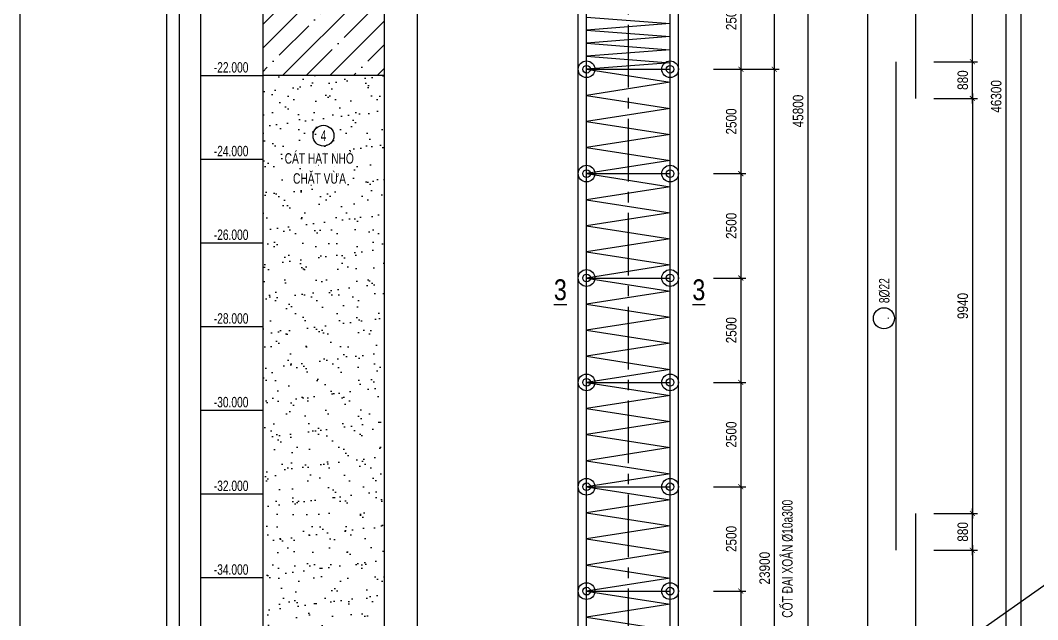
# Model space of a CAD drawing. Extents: x 171424 to 249266, y 74893 to 149166.
# Drawn here: x 216448 to 222537, y 107013 to 110602 of the extents above; entities that cross this region are included whole.
import ezdxf
from ezdxf.enums import TextEntityAlignment as Align

# ---------------------------------------------------------------- set-up
doc = ezdxf.new("R2010")
doc.units = 0
doc.header["$LTSCALE"] = 500
doc.header["$MEASUREMENT"] = 0
doc.header["$PDMODE"] = 3
doc.linetypes.add('CENTER2', pattern=[1.125, 0.75, -0.125, 0.125, -0.125])
doc.layers.get('0').update_dxf_attribs({"linetype": 'CONTINUOUS'})
doc.layers.get('DEFPOINTS').update_dxf_attribs({"linetype": 'CONTINUOUS'})
for name, color, linetype in [('01.CDC.AXIS', 160, 'CENTER2'), ('02.CDC.DIM', 1, 'CONTINUOUS'), ('03.CDC.BORDER', 3, 'CONTINUOUS'), ('05.CDC.STEEL', 4, 'CONTINUOUS'), ('06.CDC.TEXT', 2, 'CONTINUOUS'), ('10.CDC.HATCH', 9, 'CONTINUOUS'), ('11.CDC.NOTE', 8, 'CONTINUOUS'), ('CDC-KHUNGTEN', 7, 'CONTINUOUS'), ('CDC.10.HATCH', 9, 'CONTINUOUS')]:
    doc.layers.add(name, color=color, linetype=linetype)
doc.layers.add('KCS_Plotter', color=11, linetype='CONTINUOUS', plot=False)
doc.styles.add('ARIAL', font='arial.ttf', dxfattribs={"width": 0.8})
doc.dimstyles.new('DIM100-25', dxfattribs={"dimtxt": 63, "dimasz": 30, "dimexe": 30, "dimexo": 0, "dimgap": 25, "dimtad": 1, "dimdec": 0, "dimlfac": 4, "dimzin": 0, "dimdsep": 46, "dimtxsty": 'ARIAL', "dimblk": 'ARCHTICK', "dimblk1": 'ARCHTICK', "dimblk2": 'D', "dimcen": 0, "dimdle": 30, "dimclrd": 1, "dimclre": 1, "dimclrt": 2, "dimadec": 0, "dimazin": 0, "dimtfac": 1, "dimtdec": 0, "dimtix": 1, "dimtofl": 0, "dimtmove": 2, "dimatfit": 3, "dimldrblk": 'ARCHTICK', "dimfxl": 1, "dimtolj": 1, "dimtzin": 0, "dimarcsym": 0})

# ---------------------------------------------------------------- blocks, each defined once
blk = doc.blocks.new('_ArchTick')
at = {"color": 0, "linetype": 'ByBlock', "const_width": 0.15}
blk.add_lwpolyline([(-0.5, -0.5), (0.5, 0.5)], dxfattribs=at)
blk = doc.blocks.new('*D620')
at = {"layer": '02.CDC.DIM', "color": 1, "lineweight": -2, "transparency": 16777216}
for p, q in [((221160.7, 115814.2), (221160.7, 104304.2)), ((220593.6, 115784.2), (221190.7, 115784.2)), ((220593.6, 104334.2), (221190.7, 104334.2))]:
    blk.add_line(p, q, dxfattribs=at)
at = {"layer": 'DEFPOINTS', "color": 0, "transparency": 16777216}
for p in [(220593.6, 115784.2), (220593.6, 104334.2), (221160.7, 104334.2)]:
    blk.add_point(p, dxfattribs=at)
at = {"layer": '02.CDC.DIM', "color": 1, "lineweight": -2, "transparency": 16777216, "xscale": 30, "yscale": 30, "zscale": 30}
for p, rotation in [((221160.7, 115784.2), 90), ((221160.7, 104334.2), 270)]:
    blk.add_blockref('_ArchTick', p, dxfattribs=dict(at, rotation=rotation))
at = {"layer": '02.CDC.DIM', "color": 2, "transparency": 16777216, "insert": (221103.6, 110059.2), "char_height": 63, "attachment_point": 5, "rotation": 90, "style": 'ARIAL'}
blk.add_mtext('\\A1;45800', dxfattribs=at)
blk = doc.blocks.new('D')
at = {"layer": '02.CDC.DIM'}
for p, q in [((-50, -50), (50, 50)), ((-86.75, 0), (86.75, 0))]:
    blk.add_line(p, q, dxfattribs=at)
blk = doc.blocks.new('*D621')
at = {"layer": '02.CDC.DIM', "color": 1, "lineweight": -2, "transparency": 16777216}
for p, q in [((220960.7, 112839.2), (220960.7, 110279.2)), ((220596.1, 112809.2), (220990.7, 112809.2)), ((220596.1, 110309.2), (220990.7, 110309.2))]:
    blk.add_line(p, q, dxfattribs=at)
at = {"layer": 'DEFPOINTS', "color": 0, "transparency": 16777216}
for p in [(220596.1, 112809.2), (220596.1, 110309.2), (220960.7, 110309.2)]:
    blk.add_point(p, dxfattribs=at)
at = {"layer": '02.CDC.DIM', "color": 1, "lineweight": -2, "transparency": 16777216, "xscale": 30, "yscale": 30, "zscale": 30}
for p, rotation in [((220960.7, 112809.2), 90), ((220960.7, 110309.2), 270)]:
    blk.add_blockref('_ArchTick', p, dxfattribs=dict(at, rotation=rotation))
at = {"layer": '02.CDC.DIM', "color": 2, "transparency": 16777216, "insert": (220903.6, 111559.2), "char_height": 63, "attachment_point": 5, "rotation": 90, "style": 'ARIAL'}
blk.add_mtext('\\A1;10000', dxfattribs=at)
blk = doc.blocks.new('*D626')
at = {"layer": '02.CDC.DIM', "color": 1, "lineweight": -2, "transparency": 16777216}
for p, q in [((220760.7, 110964.2), (220760.7, 110279.2)), ((220596.1, 110934.2), (220790.7, 110934.2)), ((220596.1, 110309.2), (220790.7, 110309.2))]:
    blk.add_line(p, q, dxfattribs=at)
at = {"layer": 'DEFPOINTS', "color": 0, "transparency": 16777216}
for p in [(220596.1, 110934.2), (220596.1, 110309.2), (220760.7, 110309.2)]:
    blk.add_point(p, dxfattribs=at)
at = {"layer": '02.CDC.DIM', "color": 1, "lineweight": -2, "transparency": 16777216, "xscale": 30, "yscale": 30, "zscale": 30}
for p, rotation in [((220760.7, 110934.2), 90), ((220760.7, 110309.2), 270)]:
    blk.add_blockref('_ArchTick', p, dxfattribs=dict(at, rotation=rotation))
at = {"layer": '02.CDC.DIM', "color": 2, "transparency": 16777216, "insert": (220703.6, 110621.7), "char_height": 63, "attachment_point": 5, "rotation": 90, "style": 'ARIAL'}
blk.add_mtext('\\A1;2500', dxfattribs=at)
blk = doc.blocks.new('*D627')
at = {"layer": '02.CDC.DIM', "color": 1, "lineweight": -2, "transparency": 16777216}
for p, q in [((220760.7, 110339.2), (220760.7, 109654.2)), ((220596.1, 110309.2), (220790.7, 110309.2)), ((220596.1, 109684.2), (220790.7, 109684.2))]:
    blk.add_line(p, q, dxfattribs=at)
at = {"layer": 'DEFPOINTS', "color": 0, "transparency": 16777216}
for p in [(220596.1, 110309.2), (220596.1, 109684.2), (220760.7, 109684.2)]:
    blk.add_point(p, dxfattribs=at)
at = {"layer": '02.CDC.DIM', "color": 1, "lineweight": -2, "transparency": 16777216, "xscale": 30, "yscale": 30, "zscale": 30}
for p, rotation in [((220760.7, 110309.2), 90), ((220760.7, 109684.2), 270)]:
    blk.add_blockref('_ArchTick', p, dxfattribs=dict(at, rotation=rotation))
at = {"layer": '02.CDC.DIM', "color": 2, "transparency": 16777216, "insert": (220703.6, 109996.7), "char_height": 63, "attachment_point": 5, "rotation": 90, "style": 'ARIAL'}
blk.add_mtext('\\A1;2500', dxfattribs=at)
blk = doc.blocks.new('*D628')
at = {"layer": '02.CDC.DIM', "color": 1, "lineweight": -2, "transparency": 16777216}
for p, q in [((220596.1, 109684.2), (220790.7, 109684.2)), ((220760.7, 109714.2), (220760.7, 109029.2)), ((220596.1, 109059.2), (220790.7, 109059.2))]:
    blk.add_line(p, q, dxfattribs=at)
at = {"layer": 'DEFPOINTS', "color": 0, "transparency": 16777216}
for p in [(220596.1, 109684.2), (220596.1, 109059.2), (220760.7, 109059.2)]:
    blk.add_point(p, dxfattribs=at)
at = {"layer": '02.CDC.DIM', "color": 1, "lineweight": -2, "transparency": 16777216, "xscale": 30, "yscale": 30, "zscale": 30}
for p, rotation in [((220760.7, 109684.2), 90), ((220760.7, 109059.2), 270)]:
    blk.add_blockref('_ArchTick', p, dxfattribs=dict(at, rotation=rotation))
at = {"layer": '02.CDC.DIM', "color": 2, "transparency": 16777216, "insert": (220703.6, 109371.7), "char_height": 63, "attachment_point": 5, "rotation": 90, "style": 'ARIAL'}
blk.add_mtext('\\A1;2500', dxfattribs=at)
blk = doc.blocks.new('*D629')
at = {"layer": '02.CDC.DIM', "color": 1, "lineweight": -2, "transparency": 16777216}
for p, q in [((220596.1, 109059.2), (220790.7, 109059.2)), ((220760.7, 109089.2), (220760.7, 108404.2)), ((220596.1, 108434.2), (220790.7, 108434.2))]:
    blk.add_line(p, q, dxfattribs=at)
at = {"layer": 'DEFPOINTS', "color": 0, "transparency": 16777216}
for p in [(220596.1, 109059.2), (220596.1, 108434.2), (220760.7, 108434.2)]:
    blk.add_point(p, dxfattribs=at)
at = {"layer": '02.CDC.DIM', "color": 1, "lineweight": -2, "transparency": 16777216, "xscale": 30, "yscale": 30, "zscale": 30}
for p, rotation in [((220760.7, 109059.2), 90), ((220760.7, 108434.2), 270)]:
    blk.add_blockref('_ArchTick', p, dxfattribs=dict(at, rotation=rotation))
at = {"layer": '02.CDC.DIM', "color": 2, "transparency": 16777216, "insert": (220703.6, 108746.7), "char_height": 63, "attachment_point": 5, "rotation": 90, "style": 'ARIAL'}
blk.add_mtext('\\A1;2500', dxfattribs=at)
blk = doc.blocks.new('*D630')
at = {"layer": '02.CDC.DIM', "color": 1, "lineweight": -2, "transparency": 16777216}
for p, q in [((220760.7, 108464.2), (220760.7, 107779.2)), ((220596.1, 108434.2), (220790.7, 108434.2)), ((220596.1, 107809.2), (220790.7, 107809.2))]:
    blk.add_line(p, q, dxfattribs=at)
at = {"layer": 'DEFPOINTS', "color": 0, "transparency": 16777216}
for p in [(220596.1, 108434.2), (220596.1, 107809.2), (220760.7, 107809.2)]:
    blk.add_point(p, dxfattribs=at)
at = {"layer": '02.CDC.DIM', "color": 1, "lineweight": -2, "transparency": 16777216, "xscale": 30, "yscale": 30, "zscale": 30}
for p, rotation in [((220760.7, 108434.2), 90), ((220760.7, 107809.2), 270)]:
    blk.add_blockref('_ArchTick', p, dxfattribs=dict(at, rotation=rotation))
at = {"layer": '02.CDC.DIM', "color": 2, "transparency": 16777216, "insert": (220703.6, 108121.7), "char_height": 63, "attachment_point": 5, "rotation": 90, "style": 'ARIAL'}
blk.add_mtext('\\A1;2500', dxfattribs=at)
blk = doc.blocks.new('*D631')
at = {"layer": '02.CDC.DIM', "color": 1, "lineweight": -2, "transparency": 16777216}
for p, q in [((220760.7, 107839.2), (220760.7, 107154.2)), ((220596.1, 107809.2), (220790.7, 107809.2)), ((220596.1, 107184.2), (220790.7, 107184.2))]:
    blk.add_line(p, q, dxfattribs=at)
at = {"layer": 'DEFPOINTS', "color": 0, "transparency": 16777216}
for p in [(220596.1, 107809.2), (220596.1, 107184.2), (220760.7, 107184.2)]:
    blk.add_point(p, dxfattribs=at)
at = {"layer": '02.CDC.DIM', "color": 1, "lineweight": -2, "transparency": 16777216, "xscale": 30, "yscale": 30, "zscale": 30}
for p, rotation in [((220760.7, 107809.2), 90), ((220760.7, 107184.2), 270)]:
    blk.add_blockref('_ArchTick', p, dxfattribs=dict(at, rotation=rotation))
at = {"layer": '02.CDC.DIM', "color": 2, "transparency": 16777216, "insert": (220703.6, 107496.7), "char_height": 63, "attachment_point": 5, "rotation": 90, "style": 'ARIAL'}
blk.add_mtext('\\A1;2500', dxfattribs=at)
blk = doc.blocks.new('*D632')
at = {"layer": '02.CDC.DIM', "color": 1, "lineweight": -2, "transparency": 16777216}
for p, q in [((220596.1, 107184.2), (220790.7, 107184.2)), ((220760.7, 107214.2), (220760.7, 106529.2)), ((220596.1, 106559.2), (220790.7, 106559.2))]:
    blk.add_line(p, q, dxfattribs=at)
at = {"layer": 'DEFPOINTS', "color": 0, "transparency": 16777216}
for p in [(220596.1, 107184.2), (220596.1, 106559.2), (220760.7, 106559.2)]:
    blk.add_point(p, dxfattribs=at)
at = {"layer": '02.CDC.DIM', "color": 1, "lineweight": -2, "transparency": 16777216, "xscale": 30, "yscale": 30, "zscale": 30}
for p, rotation in [((220760.7, 107184.2), 90), ((220760.7, 106559.2), 270)]:
    blk.add_blockref('_ArchTick', p, dxfattribs=dict(at, rotation=rotation))
at = {"layer": '02.CDC.DIM', "color": 2, "transparency": 16777216, "insert": (220703.6, 106871.7), "char_height": 63, "attachment_point": 5, "rotation": 90, "style": 'ARIAL'}
blk.add_mtext('\\A1;2500', dxfattribs=at)
blk = doc.blocks.new('*D637')
at = {"layer": '02.CDC.DIM', "color": 1, "lineweight": -2, "transparency": 16777216}
for p, q in [((220960.7, 110339.2), (220960.7, 104304.2)), ((220596.1, 110309.2), (220990.7, 110309.2)), ((220593.6, 104334.2), (220990.7, 104334.2))]:
    blk.add_line(p, q, dxfattribs=at)
at = {"layer": 'DEFPOINTS', "color": 0, "transparency": 16777216}
for p in [(220596.1, 110309.2), (220593.6, 104334.2), (220960.7, 104334.2)]:
    blk.add_point(p, dxfattribs=at)
at = {"layer": '02.CDC.DIM', "color": 1, "lineweight": -2, "transparency": 16777216, "xscale": 30, "yscale": 30, "zscale": 30}
for p, rotation in [((220960.7, 110309.2), 90), ((220960.7, 104334.2), 270)]:
    blk.add_blockref('_ArchTick', p, dxfattribs=dict(at, rotation=rotation))
at = {"layer": '02.CDC.DIM', "color": 2, "transparency": 16777216, "insert": (220903.6, 107321.7), "char_height": 63, "attachment_point": 5, "rotation": 90, "style": 'ARIAL'}
blk.add_mtext('\\A1;23900', dxfattribs=at)
blk = doc.blocks.new('*D640')
at = {"layer": '02.CDC.DIM', "color": 1, "lineweight": -2, "transparency": 16777216}
for p, q in [((221916.7, 115934.2), (222376.4, 115934.2)), ((222346.4, 115964.2), (222346.4, 104329.2)), ((221916.7, 104359.2), (222376.4, 104359.2))]:
    blk.add_line(p, q, dxfattribs=at)
at = {"layer": 'DEFPOINTS', "color": 0, "transparency": 16777216}
for p in [(221916.7, 115934.2), (221916.7, 104359.2), (222346.4, 104359.2)]:
    blk.add_point(p, dxfattribs=at)
at = {"layer": '02.CDC.DIM', "color": 1, "lineweight": -2, "transparency": 16777216, "xscale": 30, "yscale": 30, "zscale": 30}
for p, rotation in [((222346.4, 115934.2), 90), ((222346.4, 104359.2), 270)]:
    blk.add_blockref('_ArchTick', p, dxfattribs=dict(at, rotation=rotation))
at = {"layer": '02.CDC.DIM', "color": 2, "transparency": 16777216, "insert": (222289.2, 110146.7), "char_height": 63, "attachment_point": 5, "rotation": 90, "style": 'ARIAL'}
blk.add_mtext('\\A1;46300', dxfattribs=at)
blk = doc.blocks.new('*D641')
at = {"layer": '02.CDC.DIM', "color": 1, "lineweight": -2, "transparency": 16777216}
for p, q in [((222146.4, 110164.2), (222146.4, 107619.2)), ((221916.7, 110134.2), (222176.4, 110134.2)), ((221916.7, 107649.2), (222176.4, 107649.2))]:
    blk.add_line(p, q, dxfattribs=at)
at = {"layer": 'DEFPOINTS', "color": 0, "transparency": 16777216}
for p in [(221916.7, 110134.2), (221916.7, 107649.2), (222146.4, 107649.2)]:
    blk.add_point(p, dxfattribs=at)
at = {"layer": '02.CDC.DIM', "color": 1, "lineweight": -2, "transparency": 16777216, "xscale": 30, "yscale": 30, "zscale": 30}
for p, rotation in [((222146.4, 110134.2), 90), ((222146.4, 107649.2), 270)]:
    blk.add_blockref('_ArchTick', p, dxfattribs=dict(at, rotation=rotation))
at = {"layer": '02.CDC.DIM', "color": 2, "transparency": 16777216, "insert": (222089.2, 108891.7), "char_height": 63, "attachment_point": 5, "rotation": 90, "style": 'ARIAL'}
blk.add_mtext('\\A1;9940', dxfattribs=at)
blk = doc.blocks.new('*D642')
at = {"layer": '02.CDC.DIM', "color": 1, "lineweight": -2, "transparency": 16777216}
for p, q in [((221916.7, 110354.2), (222176.4, 110354.2)), ((222146.4, 110104.2), (222146.4, 110384.2)), ((221916.7, 110134.2), (222176.4, 110134.2))]:
    blk.add_line(p, q, dxfattribs=at)
at = {"layer": 'DEFPOINTS', "color": 0, "transparency": 16777216}
for p in [(221916.7, 110354.2), (222146.4, 110354.2), (221916.7, 110134.2)]:
    blk.add_point(p, dxfattribs=at)
at = {"layer": '02.CDC.DIM', "color": 1, "lineweight": -2, "transparency": 16777216, "xscale": 30, "yscale": 30, "zscale": 30}
for p, rotation in [((222146.4, 110354.2), 90), ((222146.4, 110134.2), 270)]:
    blk.add_blockref('_ArchTick', p, dxfattribs=dict(at, rotation=rotation))
at = {"layer": '02.CDC.DIM', "color": 2, "transparency": 16777216, "insert": (222089.2, 110244.2), "char_height": 63, "attachment_point": 5, "rotation": 90, "style": 'ARIAL'}
blk.add_mtext('\\A1;880', dxfattribs=at)
blk = doc.blocks.new('*D643')
at = {"layer": '02.CDC.DIM', "color": 1, "lineweight": -2, "transparency": 16777216}
for p, q in [((222146.4, 110324.2), (222146.4, 112949.2)), ((221916.7, 112919.2), (222176.4, 112919.2)), ((221916.7, 110354.2), (222176.4, 110354.2))]:
    blk.add_line(p, q, dxfattribs=at)
at = {"layer": 'DEFPOINTS', "color": 0, "transparency": 16777216}
for p in [(221916.7, 112919.2), (222146.4, 112919.2), (221916.7, 110354.2)]:
    blk.add_point(p, dxfattribs=at)
at = {"layer": '02.CDC.DIM', "color": 1, "lineweight": -2, "transparency": 16777216, "xscale": 30, "yscale": 30, "zscale": 30}
for p, rotation in [((222146.4, 112919.2), 90), ((222146.4, 110354.2), 270)]:
    blk.add_blockref('_ArchTick', p, dxfattribs=dict(at, rotation=rotation))
at = {"layer": '02.CDC.DIM', "color": 2, "transparency": 16777216, "insert": (222089.2, 111636.7), "char_height": 63, "attachment_point": 5, "rotation": 90, "style": 'ARIAL'}
blk.add_mtext('\\A1;10260', dxfattribs=at)
blk = doc.blocks.new('*D648')
at = {"layer": '02.CDC.DIM', "color": 1, "lineweight": -2, "transparency": 16777216}
for p, q in [((221916.7, 107429.2), (222176.4, 107429.2)), ((222146.4, 107459.2), (222146.4, 104914.2)), ((221916.7, 104944.2), (222176.4, 104944.2))]:
    blk.add_line(p, q, dxfattribs=at)
at = {"layer": 'DEFPOINTS', "color": 0, "transparency": 16777216}
for p in [(221916.7, 107429.2), (221916.7, 104944.2), (222146.4, 104944.2)]:
    blk.add_point(p, dxfattribs=at)
at = {"layer": '02.CDC.DIM', "color": 1, "lineweight": -2, "transparency": 16777216, "xscale": 30, "yscale": 30, "zscale": 30}
for p, rotation in [((222146.4, 107429.2), 90), ((222146.4, 104944.2), 270)]:
    blk.add_blockref('_ArchTick', p, dxfattribs=dict(at, rotation=rotation))
at = {"layer": '02.CDC.DIM', "color": 2, "transparency": 16777216, "insert": (222089.2, 106186.7), "char_height": 63, "attachment_point": 5, "rotation": 90, "style": 'ARIAL'}
blk.add_mtext('\\A1;9940', dxfattribs=at)
blk = doc.blocks.new('*D649')
at = {"layer": '02.CDC.DIM', "color": 1, "lineweight": -2, "transparency": 16777216}
for p, q in [((222146.4, 107399.2), (222146.4, 107679.2)), ((221916.7, 107649.2), (222176.4, 107649.2)), ((221916.7, 107429.2), (222176.4, 107429.2))]:
    blk.add_line(p, q, dxfattribs=at)
at = {"layer": 'DEFPOINTS', "color": 0, "transparency": 16777216}
for p in [(221916.7, 107649.2), (222146.4, 107649.2), (221916.7, 107429.2)]:
    blk.add_point(p, dxfattribs=at)
at = {"layer": '02.CDC.DIM', "color": 1, "lineweight": -2, "transparency": 16777216, "xscale": 30, "yscale": 30, "zscale": 30}
for p, rotation in [((222146.4, 107649.2), 90), ((222146.4, 107429.2), 270)]:
    blk.add_blockref('_ArchTick', p, dxfattribs=dict(at, rotation=rotation))
at = {"layer": '02.CDC.DIM', "color": 2, "transparency": 16777216, "insert": (222089.2, 107539.2), "char_height": 63, "attachment_point": 5, "rotation": 90, "style": 'ARIAL'}
blk.add_mtext('\\A1;880', dxfattribs=at)
blk = doc.blocks.new('KHUNG A1')
at = {"layer": 'CDC-KHUNGTEN'}
blk.add_lwpolyline([(10366.22, 712.17), (10366.22, 1278.17), (9655.22, 1278.17), (9655.22, 712.17)], close=True, dxfattribs=at)
at = {"layer": 'CDC.10.HATCH', "color": 8}
blk.add_lwpolyline([(9652.22, 709.17), (10447.22, 709.17), (10447.22, 1281.17), (9652.22, 1281.17)], close=True, dxfattribs=at)
at = {"layer": 'DEFPOINTS', "color": 1}
blk.add_lwpolyline([(9617.22, 698.17), (9617.22, 1292.17), (10458.22, 1292.17), (10458.22, 698.17), (9617.22, 698.17)], close=True, dxfattribs=at)

msp = doc.modelspace()

# ---------------------------------------------------------------- hatches: boundary and pattern name
at = {"layer": '10.CDC.HATCH'}
h = msp.add_hatch(dxfattribs=at)
h.set_pattern_fill('ANSI35', color=256, scale=800, style=0)
h.set_pattern_definition([(45, (135230.4, -22296.01), (-141.42136, 141.42136), []), (45, (135371.82, -22296.01), (-141.42136, 141.42136), [250, -50, 0, -50])])
h.paths.add_polyline_path([(217899.49, 110271.74), (218625.95, 110271.74), (218625.95, 114378.5), (217899.49, 114378.5)])
h.paths.add_polyline_path([(218229.76, 113969.92), (218295.69, 113969.92), (218295.69, 114065.72), (218229.76, 114065.72)], flags=24)
h.paths.add_polyline_path([(217950.53, 113771.93), (218560.71, 113771.93), (218560.71, 113890.94), (217950.53, 113890.94)], flags=24)
h = msp.add_hatch(dxfattribs=at)
h.set_pattern_fill('AR-SAND', color=256, scale=80, style=0)
h.set_pattern_definition([(37.5, (135230.4, -22296.01), (-5.03947, 154.1459), [0, -121.6, 0, -136, 0, -130]), (7.5, (135230.4, -22296.01), (141.58214, 225.77169), [0, -65.6, 0, -109.6, 0, -42]), (327.5, (135132, -22296.01), (249.13135, 0.45272), [0, -40, 0, -144, 0, -188]), (317.5, (135132, -22296), (240.49013, 70.21405), [0, -20, 0, -94.4, 0, -108])])
h.paths.add_polyline_path([(217899.49, 105761.52), (218625.95, 105761.52), (218625.95, 110271.74), (217899.49, 110271.74)])
h.paths.add_polyline_path([(218230.1, 109864.61), (218295.34, 109864.61), (218295.34, 109958.36), (218230.1, 109958.36)], flags=24)
h.paths.add_polyline_path([(218057.33, 109587.24), (218420.57, 109587.24), (218420.57, 109725.43), (218057.33, 109725.43)], flags=24)
h.paths.add_polyline_path([(218007.33, 109707.24), (218467.65, 109707.24), (218467.65, 109845.43), (218007.33, 109845.43)], flags=24)

# ---------------------------------------------------------------- linework, layer by layer
at = {"layer": '01.CDC.AXIS'}
msp.add_line((220087.32, 116199.9), (220087.32, 104319.24), dxfattribs=at)
at = {"layer": '03.CDC.BORDER'}
for p, q in [((217899.49, 117355.41), (217899.49, 103255.83)), ((221518.69, 116895.41), (221518.69, 103255.83)), ((222437.2, 116895.41), (222437.2, 103255.83)), ((219787.32, 110309.24), (219787.32, 110934.24)), ((220387.32, 110309.24), (220387.32, 110934.24)), ((217528.44, 110271.74), (217899.49, 110271.74)), ((218625.95, 110271.74), (217899.49, 110271.74)), ((219787.32, 109684.24), (219787.32, 110309.24)), ((220387.32, 109684.24), (220387.32, 110309.24)), ((217528.44, 109770.61), (217899.49, 109770.61)), ((219787.32, 109059.24), (219787.32, 109684.24)), ((220387.32, 109059.24), (220387.32, 109684.24)), ((217528.44, 109269.47), (217899.49, 109269.47)), ((219787.32, 108434.24), (219787.32, 109059.24)), ((220387.32, 108434.24), (220387.32, 109059.24)), ((217528.44, 108768.33), (217899.49, 108768.33)), ((219787.32, 107809.24), (219787.32, 108434.24)), ((220387.32, 107809.24), (220387.32, 108434.24)), ((217528.44, 108267.2), (217899.49, 108267.2)), ((219787.32, 107184.24), (219787.32, 107809.24)), ((220387.32, 107184.24), (220387.32, 107809.24)), ((217528.44, 107766.06), (217899.49, 107766.06)), ((217528.44, 107264.93), (217899.49, 107264.93)), ((219787.32, 106559.24), (219787.32, 107184.24)), ((220387.32, 106559.24), (220387.32, 107184.24))]:
    msp.add_line(p, q, dxfattribs=at)
for points in [[(217528.44, 117355.41), (218625.95, 117355.41), (218625.95, 103255.83), (217528.44, 103255.83)], [(218825.95, 117355.41), (222437.2, 117355.41), (222437.2, 103255.83), (218825.95, 103255.83)]]:
    msp.add_lwpolyline(points, close=True, dxfattribs=at)
for centre, radius in [((219837.32, 110309.24), 50), ((219837.32, 110309.24), 23.06), ((220337.32, 110309.24), 50), ((220337.32, 110309.24), 23.06), ((219837.32, 109684.24), 50), ((220337.32, 109684.24), 50), ((219837.32, 109684.24), 23.06), ((220337.32, 109684.24), 23.06), ((219837.32, 109059.24), 50), ((219837.32, 109059.24), 23.06), ((220337.32, 109059.24), 50), ((220337.32, 109059.24), 23.06), ((219837.32, 108434.24), 50), ((219837.32, 108434.24), 23.06), ((220337.32, 108434.24), 50), ((220337.32, 108434.24), 23.06), ((219837.32, 107809.24), 50), ((219837.32, 107809.24), 23.06), ((220337.32, 107809.24), 50), ((220337.32, 107809.24), 23.06), ((219837.32, 107184.24), 50), ((220337.32, 107184.24), 50), ((219837.32, 107184.24), 23.06), ((220337.32, 107184.24), 23.06)]:
    msp.add_circle(centre, radius, dxfattribs=at)
at = {"layer": '05.CDC.STEEL'}
for p, q in [((221808.59, 110134.24), (221808.59, 113059.24)), ((219837.32, 110309.24), (219837.32, 110934.24)), ((220337.32, 110309.24), (220337.32, 110934.24)), ((220337.32, 110582.68), (219837.32, 110543.62)), ((220337.32, 110504.56), (219837.32, 110465.49)), ((220337.32, 110426.43), (219837.32, 110387.37)), ((220337.32, 110348.31), (219837.32, 110309.24)), ((221690.93, 107429.24), (221690.93, 110354.24)), ((219837.32, 110309.24), (220337.32, 110309.24)), ((219837.32, 109684.24), (219837.32, 110309.24)), ((219837.32, 110309.24), (220337.32, 110309.24)), ((220337.32, 109684.24), (220337.32, 110309.24)), ((220337.32, 110231.12), (219837.32, 110152.99)), ((220337.32, 110074.87), (219837.32, 109996.74)), ((220337.32, 109918.62), (219837.32, 109840.49)), ((220337.32, 109762.37), (219837.32, 109684.24)), ((219837.32, 109684.24), (220337.32, 109684.24)), ((219837.32, 109059.24), (219837.32, 109684.24)), ((219837.32, 109684.24), (220337.32, 109684.24)), ((220337.32, 109059.24), (220337.32, 109684.24)), ((220337.32, 109606.12), (219837.32, 109527.99)), ((220337.32, 109449.87), (219837.32, 109371.74)), ((220337.32, 109293.62), (219837.32, 109215.49)), ((220337.32, 109137.37), (219837.32, 109059.24)), ((219837.32, 109059.24), (220337.32, 109059.24)), ((219837.32, 108434.24), (219837.32, 109059.24)), ((219837.32, 109059.24), (220337.32, 109059.24)), ((220337.32, 108434.24), (220337.32, 109059.24)), ((220337.32, 108981.12), (219837.32, 108902.99)), ((220337.32, 108824.87), (219837.32, 108746.74)), ((220337.32, 108668.62), (219837.32, 108590.49)), ((220337.32, 108512.37), (219837.32, 108434.24)), ((219837.32, 108434.24), (220337.32, 108434.24)), ((219837.32, 107809.24), (219837.32, 108434.24)), ((219837.32, 108434.24), (220337.32, 108434.24)), ((220337.32, 107809.24), (220337.32, 108434.24)), ((220337.32, 108356.12), (219837.32, 108277.99)), ((220337.32, 108199.87), (219837.32, 108121.74)), ((220337.32, 108043.62), (219837.32, 107965.49)), ((220337.32, 107887.37), (219837.32, 107809.24)), ((219837.32, 107809.24), (220337.32, 107809.24)), ((219837.32, 107184.24), (219837.32, 107809.24)), ((219837.32, 107809.24), (220337.32, 107809.24)), ((220337.32, 107184.24), (220337.32, 107809.24)), ((220337.32, 107731.12), (219837.32, 107652.99)), ((221808.59, 104724.24), (221808.59, 107649.24)), ((220337.32, 107574.87), (219837.32, 107496.74)), ((220337.32, 107418.62), (219837.32, 107340.49)), ((220337.32, 107262.37), (219837.32, 107184.24)), ((219837.32, 107184.24), (220337.32, 107184.24)), ((219837.32, 106559.24), (219837.32, 107184.24)), ((219837.32, 107184.24), (220337.32, 107184.24)), ((220337.32, 106559.24), (220337.32, 107184.24)), ((220337.32, 107106.12), (219837.32, 107027.99))]:
    msp.add_line(p, q, dxfattribs=at)
at = {"layer": '10.CDC.HATCH'}
for p, q in [((219837.32, 110621.74), (220337.32, 110582.68)), ((219837.32, 110543.62), (220337.32, 110504.56)), ((219837.32, 110465.49), (220337.32, 110426.43)), ((219837.32, 110387.37), (220337.32, 110348.31)), ((219837.32, 110309.24), (220337.32, 110231.12)), ((219837.32, 110152.99), (220337.32, 110074.87)), ((219837.32, 109996.74), (220337.32, 109918.62)), ((219837.32, 109840.49), (220337.32, 109762.37)), ((219837.32, 109684.24), (220337.32, 109606.12)), ((219837.32, 109527.99), (220337.32, 109449.87)), ((219837.32, 109371.74), (220337.32, 109293.62)), ((219837.32, 109215.49), (220337.32, 109137.37)), ((219837.32, 109059.24), (220337.32, 108981.12)), ((219837.32, 108902.99), (220337.32, 108824.87)), ((219837.32, 108746.74), (220337.32, 108668.62)), ((219837.32, 108590.49), (220337.32, 108512.37)), ((219837.32, 108434.24), (220337.32, 108356.12)), ((219837.32, 108277.99), (220337.32, 108199.87)), ((219837.32, 108121.74), (220337.32, 108043.62)), ((219837.32, 107965.49), (220337.32, 107887.37)), ((219837.32, 107809.24), (220337.32, 107731.12)), ((219837.32, 107652.99), (220337.32, 107574.87)), ((219837.32, 107496.74), (220337.32, 107418.62)), ((219837.32, 107340.49), (220337.32, 107262.37)), ((219837.32, 107184.24), (220337.32, 107106.12)), ((219837.32, 107027.99), (220337.32, 106949.87))]:
    msp.add_line(p, q, dxfattribs=at)
at = {"layer": '11.CDC.NOTE'}
for centre, radius in [((218262.72, 109911.49), 62.5), ((221617.09, 108818.12), 63)]:
    msp.add_circle(centre, radius, dxfattribs=at)
at = {"layer": 'KCS_Plotter'}
msp.add_line((216448.44, 102892.91), (237473.44, 117742.91), dxfattribs=at)

# ---------------------------------------------------------------- block references
at = {"xscale": 25, "yscale": 25, "zscale": 25}
msp.add_blockref('KHUNG A1', (-23982.15, 85438.58), dxfattribs=at)

# ---------------------------------------------------------------- texts
at = {"layer": '06.CDC.TEXT', "style": 'ARIAL', "width": 0.7}
for s, p in [('-22.000', (217709.96, 110320.61)), ('-24.000', (217709.96, 109819.47)), ('-26.000', (217709.96, 109318.34)), ('-28.000', (217709.96, 108817.2)), ('-30.000', (217709.96, 108316.06)), ('-32.000', (217709.96, 107814.93)), ('-34.000', (217709.96, 107313.79))]:
    msp.add_text(s, height=62.5, dxfattribs=at).set_placement(p, align=Align.MIDDLE)
msp.add_text('4', height=62.5, dxfattribs=at).set_placement((218262.72, 109911.49), align=Align.MIDDLE_CENTER)
for s, p in [('CÁT HẠT NHỎ', (218030.37, 109744.12)), ('CHẶT VỪA', (218080.37, 109624.12))]:
    msp.add_text(s, height=62.5, dxfattribs=at).set_placement(p)
at = {"layer": '06.CDC.TEXT', "style": 'ARIAL', "width": 0.8}
for p in [(219680.46, 108926.39), (220509.31, 108926.39)]:
    msp.add_text('%%U3', height=125, dxfattribs=at).set_placement(p, align=Align.CENTER)
at = {"layer": '06.CDC.TEXT', "style": 'ARIAL', "width": 0.7}
msp.add_text('8%%C22', height=62.5, rotation=90, dxfattribs=at).set_placement((221618.8, 108983.52), align=Align.MIDDLE)
msp.add_text('.', height=62.5, rotation=90, dxfattribs=at).set_placement((221617.09, 108818.12), align=Align.MIDDLE_CENTER)
msp.add_text('CỐT ĐAI XOẮN %%C10a300', height=62.5, rotation=90, dxfattribs=at).set_placement((221070.34, 107024.88))

# ---------------------------------------------------------------- dimensions: what is measured, and where the dimension line sits
at = {"layer": '02.CDC.DIM'}
for base, p1, p2, angle, picture, middle in [((222346.38, 104359.24), (221916.74, 115934.24), (221916.74, 104359.24), 270, '*D640', (222289.19, 110146.74)), ((221160.74, 104334.24), (220593.57, 115784.24), (220593.57, 104334.24), 270, '*D620', (221103.58, 110059.24)), ((222146.38, 112919.24), (221916.74, 110354.24), (221916.74, 112919.24), 270, '*D643', (222089.21, 111636.74)), ((220960.74, 110309.24), (220596.08, 112809.24), (220596.08, 110309.24), 270, '*D621', (220903.58, 111559.24)), ((220760.74, 110309.24), (220596.08, 110934.24), (220596.08, 110309.24), 90, '*D626', (220703.58, 110621.74)), ((220960.74, 104334.24), (220596.08, 110309.24), (220593.57, 104334.24), 90, '*D637', (220903.56, 107321.74)), ((220760.74, 109684.24), (220596.08, 110309.24), (220596.08, 109684.24), 90, '*D627', (220703.58, 109996.74)), ((222146.38, 110354.24), (221916.74, 110134.24), (221916.74, 110354.24), 270, '*D642', (222089.21, 110244.24)), ((222146.38, 107649.24), (221916.74, 110134.24), (221916.74, 107649.24), 270, '*D641', (222089.21, 108891.74)), ((220760.74, 109059.24), (220596.08, 109684.24), (220596.08, 109059.24), 90, '*D628', (220703.58, 109371.74)), ((220760.74, 108434.24), (220596.08, 109059.24), (220596.08, 108434.24), 90, '*D629', (220703.58, 108746.74)), ((220760.74, 107809.24), (220596.08, 108434.24), (220596.08, 107809.24), 90, '*D630', (220703.58, 108121.74)), ((220760.74, 107184.24), (220596.08, 107809.24), (220596.08, 107184.24), 90, '*D631', (220703.58, 107496.74)), ((222146.38, 107649.24), (221916.74, 107429.24), (221916.74, 107649.24), 270, '*D649', (222089.21, 107539.24)), ((222146.38, 104944.24), (221916.74, 107429.24), (221916.74, 104944.24), 270, '*D648', (222089.21, 106186.74)), ((220760.74, 106559.24), (220596.08, 107184.24), (220596.08, 106559.24), 90, '*D632', (220703.58, 106871.74))]:
    dim = msp.add_linear_dim(base=base, p1=p1, p2=p2, angle=angle, dimstyle='DIM100-25', dxfattribs=at)
    dim.commit()
    dim.dimension.update_dxf_attribs({"geometry": picture, "text_midpoint": middle})

doc.saveas('drawing.dxf')
